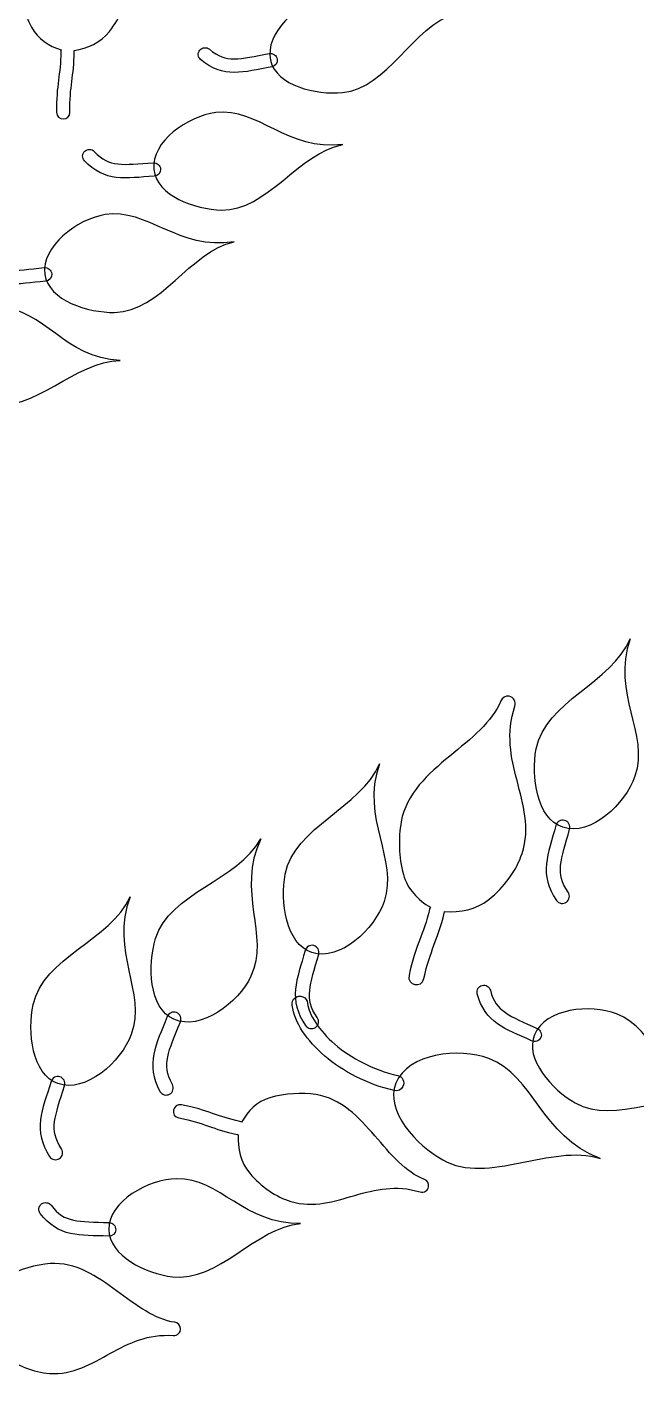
# Model space of a CAD drawing. Extents: x 5.1 to 86.3, y 5.1 to 86.3.
# Drawn here: x 55.54 to 59.92, y 54.64 to 64.34 of the extents above; entities that cross this region are included whole.
import ezdxf

# ---------------------------------------------------------------- set-up
doc = ezdxf.new("R2010")
doc.units = 0
doc.layers.add('View004', color=7, linetype='CONTINUOUS')

msp = doc.modelspace()

# ---------------------------------------------------------------- linework, layer by layer
at = {"layer": 'View004', "color": 1}
for p, q in [((57.292294, 64.099572), (57.292294, 64.099572)), ((57.340835, 64.107592), (57.340835, 64.107592)), ((56.452174, 63.312841), (56.452174, 63.312841)), ((56.501319, 63.315152), (56.501319, 63.315152)), ((55.668651, 62.558309), (55.668651, 62.558309)), ((55.718002, 62.562581), (55.718002, 62.562581)), ((59.009805, 59.521008), (59.00987, 59.521002)), ((59.408867, 58.628184), (59.408867, 58.628184)), ((59.395627, 58.578229), (59.395627, 58.578229)), ((57.590331, 57.677062), (57.590331, 57.677062)), ((57.603571, 57.727017), (57.603571, 57.727017)), ((56.596843, 57.196125), (56.596843, 57.196125)), ((56.615249, 57.244416), (56.615249, 57.244416)), ((59.191865, 57.085518), (59.191865, 57.085518)), ((59.236525, 57.064086), (59.236525, 57.064086)), ((55.776075, 56.782698), (55.776075, 56.782698)), ((55.761565, 56.733097), (55.761565, 56.733097)), ((58.194779, 56.737277), (58.194779, 56.737277)), ((58.24564, 56.713477), (58.245632, 56.713458)), ((58.4303, 55.991349), (58.430291, 55.991316)), ((56.12862, 55.684062), (56.12862, 55.684062)), ((56.178083, 55.681379), (56.178083, 55.681379)), ((56.644387, 54.970536), (56.644346, 54.970457))]:
    msp.add_line(p, q, dxfattribs=at)
for points in [[(55.481279, 64.657297), (55.486979, 64.556231), (55.516733, 64.437113), (55.572007, 64.336662)], [(56.133097, 64.306897), (56.210045, 64.404563), (56.261464, 64.527538), (56.271084, 64.639203)], [(57.687679, 64.558365), (57.491422, 64.511024), (57.24855, 64.296661), (57.292294, 64.099572)], [(57.809668, 63.866869), (58.138925, 63.89804), (58.311972, 64.340686), (58.622085, 64.436443)], [(55.572007, 64.336662), (55.617956, 64.253148), (55.697199, 64.201668), (55.784836, 64.17472)], [(55.878899, 64.169119), (55.975992, 64.184084), (56.068931, 64.225458), (56.133097, 64.306897)], [(55.78324, 64.161337), (55.782946, 63.996172), (55.748987, 63.922844), (55.752597, 63.725275)], [(55.784836, 64.17472), (55.783848, 64.170312), (55.783164, 64.165851), (55.78324, 64.161337)], [(55.848549, 63.726643), (55.845129, 63.912498), (55.878683, 63.98286), (55.879055, 64.160584)], [(55.879055, 64.160584), (55.879257, 64.163472), (55.879203, 64.166284), (55.878899, 64.169119)], [(56.789395, 64.104427), (56.768956, 64.121775), (56.76645, 64.152408), (56.783799, 64.172847)], [(56.783799, 64.172847), (56.801147, 64.193286), (56.83178, 64.195792), (56.852219, 64.178444)], [(56.852219, 64.178444), (56.916395, 64.123786), (56.966, 64.109444), (57.03099, 64.109456)], [(57.03099, 64.109456), (57.095983, 64.109449), (57.176998, 64.12789), (57.283721, 64.147022)], [(57.283721, 64.147022), (57.296542, 64.149529), (57.309832, 64.146758), (57.320583, 64.139336)], [(57.031277, 64.011995), (56.948838, 64.011973), (56.867846, 64.037612), (56.789395, 64.104427)], [(57.301095, 64.051875), (57.197407, 64.033302), (57.113733, 64.011945), (57.031277, 64.011995)], [(57.292294, 64.099572), (57.333268, 63.914965), (57.62141, 63.849045), (57.809668, 63.866869)], [(57.340835, 64.107592), (57.345185, 64.081246), (57.327421, 64.056341), (57.301095, 64.051875)], [(57.320583, 64.139336), (57.331334, 64.131914), (57.338636, 64.120469), (57.340835, 64.107592)], [(57.81215, 63.492534), (57.416346, 63.4434), (57.203474, 63.759248), (56.898305, 63.722459)], [(55.752597, 63.725275), (55.752071, 63.659839), (55.850959, 63.661268), (55.848549, 63.726643)], [(56.898305, 63.722459), (56.69787, 63.698299), (56.431683, 63.513683), (56.452174, 63.312841)], [(55.955674, 63.444843), (55.975285, 63.463123), (56.006001, 63.462044), (56.024281, 63.442433)], [(56.938923, 63.021461), (57.269569, 63.014071), (57.492995, 63.433548), (57.81215, 63.492534)], [(55.953264, 63.376237), (55.934984, 63.395848), (55.936063, 63.426564), (55.955674, 63.444843)], [(56.182734, 63.256261), (56.100853, 63.265841), (56.023399, 63.300739), (55.953264, 63.376237)], [(56.024281, 63.442433), (56.081654, 63.380672), (56.129251, 63.36065), (56.1938, 63.353092)], [(56.1938, 63.353092), (56.25835, 63.345515), (56.340962, 63.354395), (56.449186, 63.360966)], [(56.449186, 63.360966), (56.462212, 63.361963), (56.475089, 63.357663), (56.484902, 63.349039)], [(56.452174, 63.312841), (56.471368, 63.124718), (56.74987, 63.025685), (56.938923, 63.021461)], [(56.501319, 63.315152), (56.502571, 63.288479), (56.482027, 63.265813), (56.45536, 63.264444)], [(56.484902, 63.349039), (56.494715, 63.340416), (56.500634, 63.328198), (56.501319, 63.315152)], [(56.45536, 63.264444), (56.350214, 63.258073), (56.264622, 63.246608), (56.182734, 63.256261)], [(56.101256, 62.98809), (55.900563, 62.955841), (55.640077, 62.759557), (55.668651, 62.558309)], [(57.029756, 62.792983), (56.633497, 62.727867), (56.406818, 63.037196), (56.101256, 62.98809)], [(56.169898, 62.28445), (56.502843, 62.290117), (56.711002, 62.720993), (57.029756, 62.792983)], [(55.407114, 62.588566), (55.472356, 62.583501), (55.555117, 62.595708), (55.663737, 62.606608)], [(55.663737, 62.606608), (55.676803, 62.608127), (55.689928, 62.604311), (55.700143, 62.596024)], [(55.700143, 62.596024), (55.710357, 62.587737), (55.716796, 62.575679), (55.718002, 62.562581)], [(55.673774, 62.509744), (55.568243, 62.499168), (55.482585, 62.484242), (55.399818, 62.490709)], [(55.668651, 62.558309), (55.695415, 62.369806), (55.979532, 62.281208), (56.169898, 62.28445)], [(55.718002, 62.562581), (55.720318, 62.535797), (55.700548, 62.512178), (55.673774, 62.509744)], [(56.210922, 61.938117), (55.812574, 61.957978), (55.657361, 62.305805), (55.35042, 62.322195)], [(55.269539, 61.624695), (55.593957, 61.560394), (55.886376, 61.935055), (56.210922, 61.938117)], [(59.20404, 59.142489), (59.269559, 59.483658), (59.749714, 59.62034), (59.880854, 59.935032)], [(59.880854, 59.935032), (59.742883, 59.539452), (60.020154, 59.25102), (59.914901, 58.945782)], [(58.948887, 59.487456), (58.888688, 59.337093), (58.736153, 59.217678), (58.581639, 59.089956)], [(59.00987, 59.521002), (58.984144, 59.525866), (58.958547, 59.511814), (58.948887, 59.487456)], [(59.051233, 59.450001), (59.061744, 59.481321), (59.042219, 59.51473), (59.009805, 59.521008)], [(59.06603, 58.914531), (59.022246, 59.083802), (58.985136, 59.251551), (59.051233, 59.450001)], [(59.395627, 58.578229), (59.206692, 58.639534), (59.166576, 58.94742), (59.20404, 59.142489)], [(57.398744, 58.241322), (57.464263, 58.582491), (57.944418, 58.719173), (58.075558, 59.033865)], [(58.075558, 59.033865), (57.937587, 58.638285), (58.214858, 58.349853), (58.109604, 58.044615)], [(58.581639, 59.089956), (58.427125, 58.962234), (58.269084, 58.823288), (58.232445, 58.616837)], [(59.102776, 58.390023), (59.163219, 58.573571), (59.109844, 58.745261), (59.06603, 58.914531)], [(59.914901, 58.945782), (59.845773, 58.745302), (59.597338, 58.512779), (59.395627, 58.578229)], [(58.232445, 58.616837), (58.212305, 58.50336), (58.214083, 58.363585), (58.249028, 58.237811)], [(59.408867, 58.628184), (59.381754, 58.635367), (59.353936, 58.619282), (59.346634, 58.592201)], [(59.440036, 58.603833), (59.43335, 58.615816), (59.422112, 58.624596), (59.408867, 58.628184)], [(59.346634, 58.592201), (59.316843, 58.485638), (59.286145, 58.40028), (59.277951, 58.314056)], [(59.379832, 58.304009), (59.386324, 58.37197), (59.413708, 58.454839), (59.444386, 58.56452)], [(59.444386, 58.56452), (59.44829, 58.577675), (59.446721, 58.591849), (59.440036, 58.603833)], [(56.465493, 57.777367), (56.566434, 58.109782), (57.058276, 58.195351), (57.221698, 58.494553)], [(57.221698, 58.494553), (57.042999, 58.115625), (57.288489, 57.799704), (57.151802, 57.507189)], [(58.862878, 58.057948), (58.973709, 58.146017), (59.062881, 58.268814), (59.102776, 58.390023)], [(57.590331, 57.677062), (57.401396, 57.738367), (57.36128, 58.046254), (57.398744, 58.241322)], [(58.249028, 58.237811), (58.278075, 58.133244), (58.352399, 58.055456), (58.442449, 58.002652)], [(59.277951, 58.314056), (59.269684, 58.227855), (59.288395, 58.140603), (59.350414, 58.051889)], [(59.434092, 58.110179), (59.383357, 58.18275), (59.373321, 58.236054), (59.379832, 58.304009)], [(55.584433, 57.30206), (55.658634, 57.641446), (56.142119, 57.765836), (56.281243, 58.077081)], [(56.281243, 58.077081), (56.133227, 57.685149), (56.403051, 57.389738), (56.290045, 57.087285)], [(58.109604, 58.044615), (58.040477, 57.844135), (57.792042, 57.611612), (57.590331, 57.677062)], [(58.545147, 57.971841), (58.656646, 57.962994), (58.770458, 57.98451), (58.862878, 58.057948)], [(59.350414, 58.051889), (59.366511, 58.028782), (59.398291, 58.023099), (59.421398, 58.039195)], [(59.421398, 58.039195), (59.444505, 58.055291), (59.450188, 58.087072), (59.434092, 58.110179)], [(58.437129, 57.98825), (58.393558, 57.805322), (58.336734, 57.732963), (58.289002, 57.513108)], [(58.395682, 57.489518), (58.440568, 57.696341), (58.496151, 57.765523), (58.543095, 57.962348)], [(58.442449, 58.002652), (58.440169, 57.998092), (58.438269, 57.993266), (58.437129, 57.98825)], [(58.543095, 57.962348), (58.544083, 57.965464), (58.544767, 57.968656), (58.545147, 57.971841)], [(56.596843, 57.196125), (56.415379, 57.276908), (56.407777, 57.587304), (56.465493, 57.777367)], [(57.541338, 57.691034), (57.511547, 57.584471), (57.480849, 57.499113), (57.472655, 57.412889)], [(57.603571, 57.727017), (57.576458, 57.7342), (57.54864, 57.718115), (57.541338, 57.691034)], [(57.574536, 57.402842), (57.581028, 57.470803), (57.608412, 57.553672), (57.63909, 57.663353)], [(57.634739, 57.702666), (57.628054, 57.714649), (57.616816, 57.723429), (57.603571, 57.727017)], [(57.63909, 57.663353), (57.642994, 57.676508), (57.641425, 57.690682), (57.634739, 57.702666)], [(57.151802, 57.507189), (57.062029, 57.315064), (56.790577, 57.10988), (56.596843, 57.196125)], [(58.289002, 57.513108), (58.271287, 57.440741), (58.381231, 57.416432), (58.395682, 57.489518)], [(58.814902, 57.439724), (58.841016, 57.446555), (58.867723, 57.430923), (58.874554, 57.404809)], [(57.448647, 57.297396), (57.44476, 57.317647), (57.452451, 57.338379), (57.468604, 57.351196)], [(57.472655, 57.412889), (57.464388, 57.326688), (57.483099, 57.239436), (57.545118, 57.150722)], [(57.468604, 57.351196), (57.484758, 57.364012), (57.506697, 57.366788), (57.525533, 57.358398)], [(57.525533, 57.358398), (57.54437, 57.350008), (57.556982, 57.331844), (57.55826, 57.311264)], [(57.628796, 57.209012), (57.578061, 57.281583), (57.568025, 57.334887), (57.574536, 57.402842)], [(58.779987, 57.380073), (58.773156, 57.406186), (58.788788, 57.432893), (58.814902, 57.439724)], [(58.926037, 57.164106), (58.858046, 57.211718), (58.806074, 57.279653), (58.779987, 57.380073)], [(58.874554, 57.404809), (58.895894, 57.322661), (58.928512, 57.282176), (58.982108, 57.244637)], [(55.761565, 56.733097), (55.574255, 56.799201), (55.542006, 57.10801), (55.584433, 57.30206)], [(56.615249, 57.244416), (56.589039, 57.254403), (56.559687, 57.241325), (56.549585, 57.215159)], [(57.68344, 56.931892), (57.55353, 57.042927), (57.465126, 57.170896), (57.448647, 57.297396)], [(57.55826, 57.311264), (57.56897, 57.229038), (57.639417, 57.115693), (57.755523, 57.016457)], [(59.782962, 57.235397), (59.593781, 57.309749), (59.269663, 57.273308), (59.191865, 57.085518)], [(56.549585, 57.215159), (56.508782, 57.112308), (56.4693, 57.03064), (56.452109, 56.945751)], [(56.552374, 56.925074), (56.565958, 56.991979), (56.601883, 57.071519), (56.643895, 57.177377)], [(56.643692, 57.21693), (56.6383, 57.229549), (56.628045, 57.239459), (56.615249, 57.244416)], [(56.643895, 57.177377), (56.649157, 57.190051), (56.649084, 57.204311), (56.643692, 57.21693)], [(57.616102, 57.138028), (57.639209, 57.154124), (57.644892, 57.185905), (57.628796, 57.209012)], [(59.171566, 57.041103), (59.075335, 57.085694), (58.994, 57.116427), (58.926037, 57.164106)], [(58.982108, 57.244637), (59.035697, 57.207081), (59.113155, 57.175481), (59.212211, 57.129598)], [(60.483019, 56.595007), (60.108756, 56.740568), (60.071, 57.1222), (59.782962, 57.235397)], [(56.290045, 57.087285), (56.215826, 56.888632), (55.961541, 56.662523), (55.761565, 56.733097)], [(57.545118, 57.150722), (57.561214, 57.127615), (57.592995, 57.121932), (57.616102, 57.138028)], [(59.191865, 57.085518), (59.118995, 56.909621), (59.318507, 56.68879), (59.484039, 56.594721)], [(59.236525, 57.064086), (59.224891, 57.039849), (59.195854, 57.029576), (59.171566, 57.041103)], [(59.212211, 57.129598), (59.224231, 57.124258), (59.233589, 57.114294), (59.238166, 57.101963)], [(59.238166, 57.101963), (59.242743, 57.089632), (59.242151, 57.075976), (59.236525, 57.064086)], [(57.755523, 57.016457), (57.87163, 56.91722), (58.031196, 56.831393), (58.207531, 56.791462)], [(58.863234, 56.913474), (58.647991, 56.995741), (58.280967, 56.950979), (58.194779, 56.737277)], [(56.452109, 56.945751), (56.434847, 56.860893), (56.444303, 56.772159), (56.496676, 56.67743)], [(56.586006, 56.726622), (56.543162, 56.804114), (56.538772, 56.858177), (56.552374, 56.925074)], [(58.182396, 56.683488), (57.986945, 56.727789), (57.813344, 56.820842), (57.68344, 56.931892)], [(59.663624, 56.195003), (59.237818, 56.35602), (59.190952, 56.788225), (58.863234, 56.913474)], [(55.776075, 56.782698), (55.749154, 56.79057), (55.720935, 56.7752), (55.712944, 56.748314)], [(55.806612, 56.757559), (55.800234, 56.769709), (55.789224, 56.778773), (55.776075, 56.782698)], [(58.207531, 56.791462), (58.224055, 56.78785), (58.238021, 56.776883), (58.245447, 56.761687)], [(55.712944, 56.748314), (55.680445, 56.642545), (55.647579, 56.557998), (55.637189, 56.472011)], [(55.73878, 56.459369), (55.747004, 56.527142), (55.776493, 56.609285), (55.809959, 56.718148)], [(55.809959, 56.718148), (55.814197, 56.7312), (55.81299, 56.745409), (55.806612, 56.757559)], [(56.496676, 56.67743), (56.51026, 56.652763), (56.541269, 56.643777), (56.565937, 56.657361)], [(56.565937, 56.657361), (56.590604, 56.670945), (56.59959, 56.701954), (56.586006, 56.726622)], [(57.619294, 56.654039), (57.519213, 56.669224), (57.396524, 56.664596), (57.286857, 56.63114)], [(58.194779, 56.737277), (58.114049, 56.537108), (58.342563, 56.288905), (58.531209, 56.184035)], [(58.245632, 56.713458), (58.234342, 56.689722), (58.207916, 56.677198), (58.182396, 56.683488)], [(58.245447, 56.761687), (58.252873, 56.74649), (58.252944, 56.728733), (58.24564, 56.713477)], [(59.484039, 56.594721), (59.773549, 56.430195), (60.171981, 56.695216), (60.483019, 56.595007)], [(56.651417, 56.580078), (56.587485, 56.59404), (56.568559, 56.496972), (56.633055, 56.48589)], [(57.071871, 56.460468), (56.910294, 56.494698), (56.845509, 56.543004), (56.651417, 56.580078)], [(57.286857, 56.63114), (57.195682, 56.603332), (57.129016, 56.536365), (57.084632, 56.456136)], [(58.042394, 56.357838), (57.92685, 56.490699), (57.801373, 56.626409), (57.619294, 56.654039)], [(56.633055, 56.48589), (56.815643, 56.451029), (56.877609, 56.403745), (57.051463, 56.366855)], [(55.637189, 56.472011), (55.626726, 56.386049), (55.643205, 56.298348), (55.702941, 56.208081)], [(55.788079, 56.264218), (55.739211, 56.33806), (55.730538, 56.391602), (55.73878, 56.459369)], [(57.084632, 56.456136), (57.080528, 56.458036), (57.076295, 56.459632), (57.071871, 56.460468)], [(57.051463, 56.366855), (57.054199, 56.366095), (57.057011, 56.365563), (57.059846, 56.365259)], [(57.059846, 56.365259), (57.054526, 56.267164), (57.075927, 56.167705), (57.142441, 56.088171)], [(58.399496, 56.044121), (58.266146, 56.093673), (58.157939, 56.224977), (58.042394, 56.357838)], [(58.531209, 56.184035), (58.861143, 56.000618), (59.309971, 56.305283), (59.663624, 56.195003)], [(55.702941, 56.208081), (55.718443, 56.184571), (55.750068, 56.178079), (55.773578, 56.193581)], [(55.773578, 56.193581), (55.797088, 56.209082), (55.80358, 56.240708), (55.788079, 56.264218)], [(57.142441, 56.088171), (57.222208, 55.992794), (57.33199, 55.917199), (57.439295, 55.884835)], [(56.617165, 56.049005), (56.413933, 56.045188), (56.128519, 55.887329), (56.12862, 55.684062)], [(57.509178, 55.725754), (57.107705, 55.716789), (56.926592, 56.054822), (56.617165, 56.049005)], [(57.899028, 55.928641), (58.046691, 55.970806), (58.193167, 56.007083), (58.368869, 55.95341)], [(58.368869, 55.95341), (58.396602, 55.944867), (58.425512, 55.962743), (58.4303, 55.991349)], [(58.430291, 55.991316), (58.434015, 56.014017), (58.421095, 56.036179), (58.399496, 56.044121)], [(57.439295, 55.884835), (57.601787, 55.8358), (57.751364, 55.886507), (57.899028, 55.928641)], [(55.63531, 55.798304), (55.618994, 55.819807), (55.623198, 55.850465), (55.644701, 55.866781)], [(55.852968, 55.654788), (55.771922, 55.672711), (55.697886, 55.715546), (55.63531, 55.798304)], [(55.644701, 55.866781), (55.666205, 55.883098), (55.696863, 55.878893), (55.713179, 55.85739)], [(55.713179, 55.85739), (55.764369, 55.789689), (55.810011, 55.764793), (55.8739, 55.750658)], [(55.8739, 55.750658), (55.93779, 55.736504), (56.021444, 55.736996), (56.130521, 55.732573)], [(56.130521, 55.732573), (56.14367, 55.732247), (56.156132, 55.72663), (56.165084, 55.716994)], [(56.165084, 55.716994), (56.174037, 55.707358), (56.178724, 55.694517), (56.178083, 55.681379)], [(56.586562, 55.342687), (56.917018, 55.301659), (57.183482, 55.699126), (57.509178, 55.725754)], [(56.126889, 55.635259), (56.020917, 55.639571), (55.934013, 55.63679), (55.852968, 55.654788)], [(56.178083, 55.681379), (56.176624, 55.654534), (56.15374, 55.633918), (56.126889, 55.635259)], [(56.12862, 55.684062), (56.128714, 55.493668), (56.397618, 55.366145), (56.586562, 55.342687)], [(55.706832, 55.437331), (55.605872, 55.430035), (55.487248, 55.398335), (55.387699, 55.341454)], [(56.184979, 55.242076), (56.042904, 55.346081), (55.890511, 55.450668), (55.706832, 55.437331)], [(56.602637, 55.015137), (56.461629, 55.033962), (56.327055, 55.13807), (56.184979, 55.242076)], [(56.140149, 54.791839), (56.274825, 54.865628), (56.409645, 54.933411), (56.592867, 54.919943)], [(56.592867, 54.919943), (56.6218, 54.917739), (56.646037, 54.94158), (56.644387, 54.970536)], [(56.644346, 54.970457), (56.642902, 54.993409), (56.625453, 55.012173), (56.602637, 55.015137)], [(55.367016, 54.780033), (55.465906, 54.704664), (55.589693, 54.655232), (55.701499, 54.647411)], [(55.701499, 54.647411), (55.870813, 54.635539), (56.005472, 54.718053), (56.140149, 54.791839)]]:
    msp.add_open_spline(points, degree=3, dxfattribs=at)

doc.saveas('drawing.dxf')
